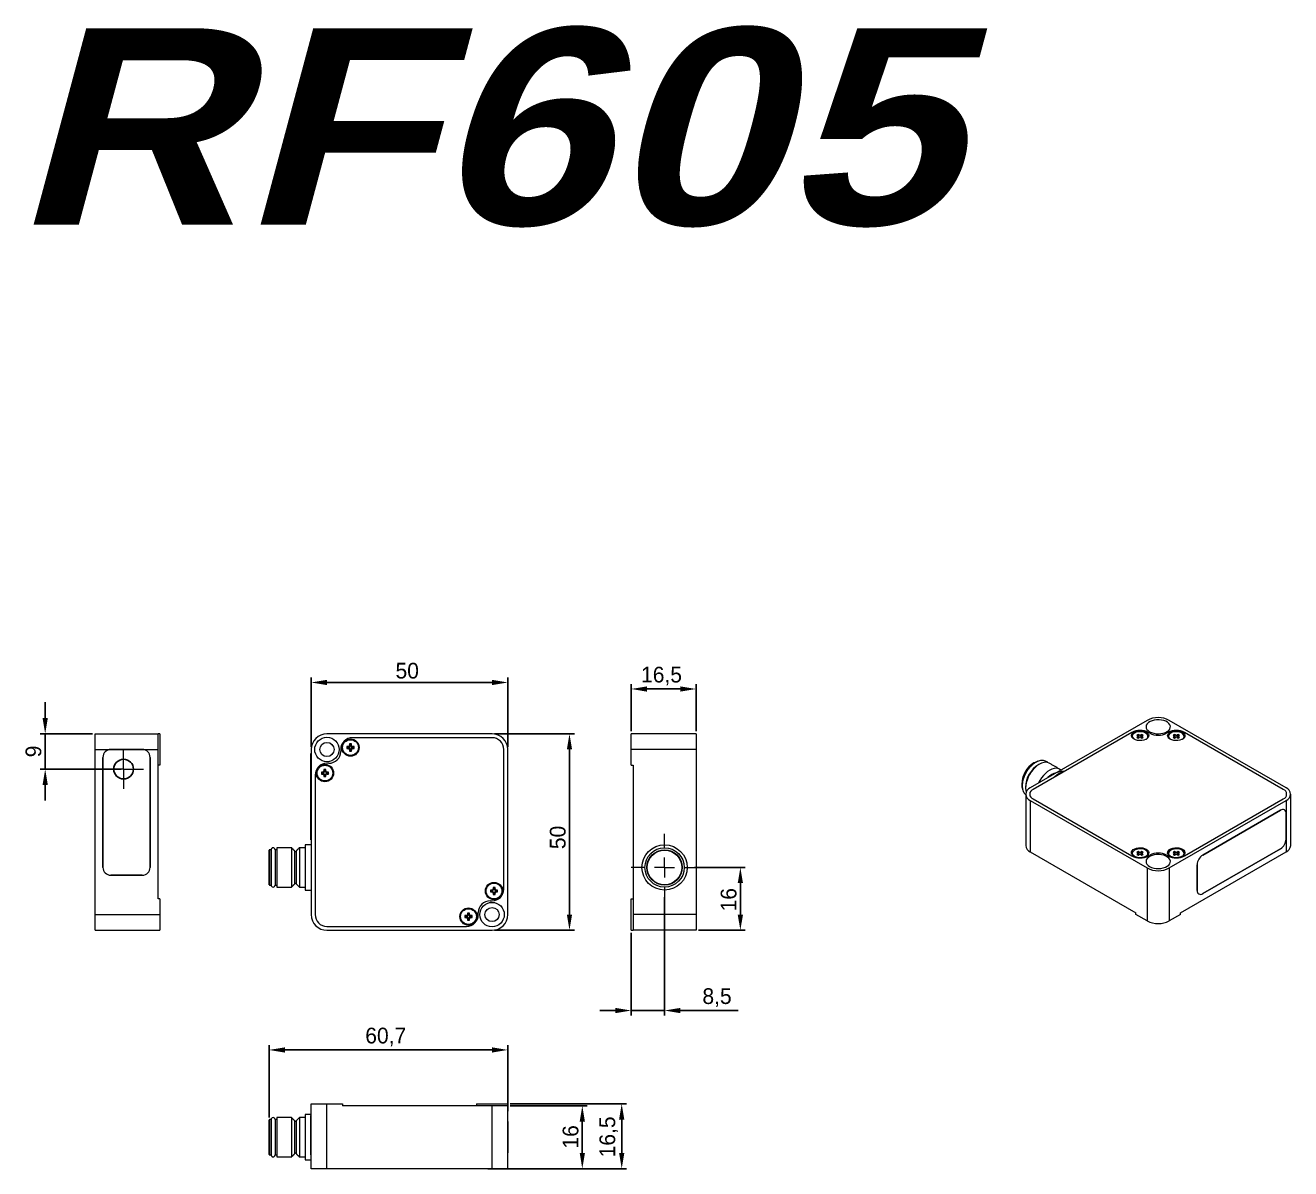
# Model space of a CAD drawing. Header units: millimetres. Extents: x 34 to 858, y 55 to 378.
# Drawn here: x 33.8 to 355.6, y 87.5 to 378.4 of the extents above; entities that cross this region are included whole.
import ezdxf

# ---------------------------------------------------------------- set-up
doc = ezdxf.new("R2010")
doc.units = ezdxf.units.MM
doc.header["$PDSIZE"] = -1
doc.linetypes.add('CENTER', pattern=[10.16, 6.35, -1.27, 1.27, -1.27])
doc.layers.add('FORMAT', color=7, linetype='Continuous')
doc.layers.add('размер', color=7, linetype='Continuous', lineweight=0)
doc.dimstyles.new('ISO-25', dxfattribs={"dimtxt": 4, "dimasz": 4, "dimexe": 1.25, "dimexo": 0.625, "dimgap": 1, "dimtad": 1, "dimdec": 1, "dimtxsty": 'Standard', "dimcen": 2.5, "dimclrd": 1, "dimclre": 1, "dimclrt": 1, "dimadec": 0, "dimazin": 0, "dimtfac": 1, "dimtdec": 1, "dimtmove": 0, "dimatfit": 3, "dimfxl": 1, "dimarcsym": 0})

# ---------------------------------------------------------------- blocks, each defined once
blk = doc.blocks.new('*D11')
at = {"color": 1, "lineweight": -2}
for p, q in [((106.48, 194.78), (106.48, 212.46)), ((156.48, 194.78), (156.48, 212.46)), ((110.48, 211.21), (152.48, 211.21))]:
    blk.add_line(p, q, dxfattribs=at)
at = {"color": 1}
for points in [[(110.48, 211.88), (110.48, 210.54), (106.48, 211.21)], [(152.48, 211.88), (152.48, 210.54), (156.48, 211.21)]]:
    blk.add_solid(points, dxfattribs=at)
at = {"layer": 'Defpoints', "color": 0}
for p in [(156.48, 211.21), (106.48, 194.16), (156.48, 194.16)]:
    blk.add_point(p, dxfattribs=at)
at = {"color": 1, "insert": (130.9, 216.21), "char_height": 4, "attachment_point": 2}
blk.add_mtext('50', dxfattribs=at)
blk = doc.blocks.new('*D12')
at = {"color": 1, "lineweight": -2}
for p, q in [((153.11, 198.16), (173.42, 198.16)), ((172.17, 194.16), (172.17, 152.16)), ((153.11, 148.16), (173.42, 148.16))]:
    blk.add_line(p, q, dxfattribs=at)
at = {"color": 1}
for points in [[(171.5, 194.16), (172.83, 194.16), (172.17, 198.16)], [(171.5, 152.16), (172.83, 152.16), (172.17, 148.16)]]:
    blk.add_solid(points, dxfattribs=at)
at = {"layer": 'Defpoints', "color": 0}
for p in [(152.48, 198.16), (152.48, 148.16), (172.17, 148.16)]:
    blk.add_point(p, dxfattribs=at)
at = {"color": 1, "insert": (167.17, 171.78), "char_height": 4, "attachment_point": 2, "rotation": 90}
blk.add_mtext('50', dxfattribs=at)
blk = doc.blocks.new('*D4')
at = {"color": 1, "lineweight": -2}
for p, q in [((157.11, 103.51), (176.68, 103.51)), ((175.43, 91.51), (175.43, 99.51)), ((153.11, 87.51), (176.68, 87.51))]:
    blk.add_line(p, q, dxfattribs=at)
at = {"color": 1}
for points in [[(174.77, 99.51), (176.1, 99.51), (175.43, 103.51)], [(174.77, 91.51), (176.1, 91.51), (175.43, 87.51)]]:
    blk.add_solid(points, dxfattribs=at)
at = {"layer": 'Defpoints', "color": 0}
for p in [(156.48, 103.51), (175.43, 103.51), (152.48, 87.51)]:
    blk.add_point(p, dxfattribs=at)
at = {"color": 1, "insert": (170.43, 95.6), "char_height": 4, "attachment_point": 2, "rotation": 90}
blk.add_mtext('16', dxfattribs=at)
blk = doc.blocks.new('*D5')
at = {"color": 1, "lineweight": -2}
for p, q in [((95.78, 100.53), (95.78, 118.97)), ((152.48, 117.72), (99.78, 117.72)), ((156.48, 102.13), (156.48, 118.97))]:
    blk.add_line(p, q, dxfattribs=at)
at = {"color": 1}
for points in [[(99.78, 118.38), (99.78, 117.05), (95.78, 117.72)], [(152.48, 118.38), (152.48, 117.05), (156.48, 117.72)]]:
    blk.add_solid(points, dxfattribs=at)
at = {"layer": 'Defpoints', "color": 0}
for p in [(95.78, 117.72), (95.78, 99.91), (156.48, 101.51)]:
    blk.add_point(p, dxfattribs=at)
at = {"color": 1, "insert": (125.44, 123.38), "char_height": 4, "attachment_point": 2}
blk.add_mtext('60,7', dxfattribs=at)
blk = doc.blocks.new('*D6')
at = {"color": 1, "lineweight": -2}
for p, q in [((157.11, 104.01), (186.7, 104.01)), ((185.45, 91.51), (185.45, 100.01)), ((151.41, 87.51), (186.7, 87.51))]:
    blk.add_line(p, q, dxfattribs=at)
at = {"color": 1}
for points in [[(184.79, 100.01), (186.12, 100.01), (185.45, 104.01)], [(184.79, 91.51), (186.12, 91.51), (185.45, 87.51)]]:
    blk.add_solid(points, dxfattribs=at)
at = {"layer": 'Defpoints', "color": 0}
for p in [(156.48, 104.01), (185.45, 104.01), (150.78, 87.51)]:
    blk.add_point(p, dxfattribs=at)
at = {"color": 1, "insert": (179.79, 95.6), "char_height": 4, "attachment_point": 2, "rotation": 90}
blk.add_mtext('16,5', dxfattribs=at)
blk = doc.blocks.new('*D7')
at = {"color": 1, "lineweight": -2}
for p, q in [((203.93, 164.16), (216.88, 164.16)), ((215.63, 152.16), (215.63, 160.16)), ((204.99, 148.16), (216.88, 148.16))]:
    blk.add_line(p, q, dxfattribs=at)
at = {"color": 1}
for points in [[(214.96, 160.16), (216.3, 160.16), (215.63, 164.16)], [(214.96, 152.16), (216.3, 152.16), (215.63, 148.16)]]:
    blk.add_solid(points, dxfattribs=at)
at = {"layer": 'Defpoints', "color": 0}
for p in [(203.3, 164.16), (215.63, 164.16), (204.36, 148.16)]:
    blk.add_point(p, dxfattribs=at)
at = {"color": 1, "insert": (210.63, 155.94), "char_height": 4, "attachment_point": 2, "rotation": 90}
blk.add_mtext('16', dxfattribs=at)
blk = doc.blocks.new('*D8')
at = {"color": 1, "lineweight": -2}
for p, q in [((196.36, 156.59), (196.36, 126.5)), ((187.86, 147.53), (187.86, 126.5)), ((183.86, 127.75), (179.86, 127.75)), ((187.86, 127.75), (196.36, 127.75)), ((200.36, 127.75), (215.03, 127.75))]:
    blk.add_line(p, q, dxfattribs=at)
at = {"color": 1}
for points in [[(183.86, 128.41), (183.86, 127.08), (187.86, 127.75)], [(200.36, 128.41), (200.36, 127.08), (196.36, 127.75)]]:
    blk.add_solid(points, dxfattribs=at)
at = {"layer": 'Defpoints', "color": 0}
for p in [(196.36, 157.22), (187.86, 148.16), (187.86, 127.75)]:
    blk.add_point(p, dxfattribs=at)
at = {"color": 1, "insert": (209.7, 133.41), "char_height": 4, "attachment_point": 2}
blk.add_mtext('8,5', dxfattribs=at)
blk = doc.blocks.new('*D9')
at = {"color": 1, "lineweight": -2}
for p, q in [((187.86, 198.78), (187.86, 210.8)), ((191.86, 209.55), (200.36, 209.55)), ((204.36, 198.78), (204.36, 210.8))]:
    blk.add_line(p, q, dxfattribs=at)
at = {"color": 1}
for points in [[(191.86, 210.21), (191.86, 208.88), (187.86, 209.55)], [(200.36, 210.21), (200.36, 208.88), (204.36, 209.55)]]:
    blk.add_solid(points, dxfattribs=at)
at = {"layer": 'Defpoints', "color": 0}
for p in [(204.36, 209.55), (187.86, 198.16), (204.36, 198.16)]:
    blk.add_point(p, dxfattribs=at)
at = {"color": 1, "insert": (195.58, 215.21), "char_height": 4, "attachment_point": 2}
blk.add_mtext('16,5', dxfattribs=at)
blk = doc.blocks.new('SW_CENTERMARKSYMBOL_0')
at = {"layer": 'размер', "color": 4, "linetype": 'CENTER'}
for p, q in [((0, 5.08), (0, 8.54)), ((-5.08, 0), (-8.54, 0)), ((0, 0), (-2.54, 0)), ((0, 0), (0, 2.54)), ((0, 0), (0, -2.54)), ((0, 0), (2.54, 0)), ((5.08, 0), (8.54, 0)), ((0, -5.08), (0, -8.54))]:
    blk.add_line(p, q, dxfattribs=at)
blk = doc.blocks.new('*D10')
at = {"color": 1, "lineweight": -2}
for p, q in [((38.83, 202.16), (38.83, 206.16)), ((50.9, 198.16), (37.58, 198.16)), ((38.83, 189.16), (38.83, 198.16)), ((58.15, 189.16), (37.58, 189.16)), ((38.83, 185.16), (38.83, 181.16))]:
    blk.add_line(p, q, dxfattribs=at)
at = {"color": 1}
for points in [[(38.16, 202.16), (39.5, 202.16), (38.83, 198.16)], [(38.16, 185.16), (39.5, 185.16), (38.83, 189.16)]]:
    blk.add_solid(points, dxfattribs=at)
at = {"layer": 'Defpoints', "color": 0}
for p in [(38.83, 198.16), (51.52, 198.16), (58.77, 189.16)]:
    blk.add_point(p, dxfattribs=at)
at = {"color": 1, "insert": (33.83, 193.66), "char_height": 4, "attachment_point": 2, "rotation": 90}
blk.add_mtext('9', dxfattribs=at)
blk = doc.blocks.new('SW_CENTERMARKSYMBOL_1')
at = {"layer": 'размер', "color": 4, "linetype": 'CENTER'}
for p, q in [((0, 2.54), (0, 5.04)), ((-2.54, 0), (-5.04, 0)), ((0, 0), (-2.54, 0)), ((0, 0), (0, 2.54)), ((0, 0), (0, -2.54)), ((0, 0), (2.54, 0)), ((2.54, 0), (5.04, 0)), ((0, -2.54), (0, -5.04))]:
    blk.add_line(p, q, dxfattribs=at)

msp = doc.modelspace()

# ---------------------------------------------------------------- linework, layer by layer
at = {"color": 7, "linetype": 'Continuous', "lineweight": 15}
for p, q in [((319.069, 201.572), (289.37, 184.427)), ((354.424, 184.427), (324.726, 201.572)), ((51.522, 194.157), (51.522, 198.157)), ((51.522, 198.157), (67.522, 198.157)), ((67.522, 194.157), (67.522, 198.157)), ((68.022, 198.157), (67.522, 198.157)), ((68.022, 198.157), (68.022, 190.157)), ((152.481, 198.157), (110.481, 198.157)), ((152.481, 197.157), (116.981, 197.157)), ((152.481, 197.157), (116.981, 197.157)), ((204.363, 198.157), (187.863, 198.157)), ((187.863, 194.157), (187.863, 198.157)), ((204.363, 198.157), (204.363, 194.157)), ((315.18, 198.51), (290.078, 184.019)), ((315.18, 198.51), (290.078, 184.019)), ((316.842, 198), (316.488, 197.796)), ((316.488, 197.796), (316.735, 197.653)), ((316.735, 197.408), (316.488, 197.265)), ((316.488, 197.265), (316.842, 197.061)), ((316.788, 197.092), (316.735, 197.408)), ((317.089, 197.857), (316.842, 198)), ((316.842, 197.474), (316.842, 198)), ((316.842, 197.061), (317.089, 197.204)), ((316.969, 197.134), (317.089, 197.857)), ((317.761, 198), (317.513, 197.857)), ((317.634, 197.134), (317.513, 197.857)), ((317.513, 197.204), (317.761, 197.061)), ((318.114, 197.796), (317.761, 198)), ((317.761, 197.474), (317.761, 198)), ((317.761, 197.061), (318.114, 197.265)), ((317.814, 197.092), (317.867, 197.408)), ((317.867, 197.653), (318.114, 197.796)), ((318.114, 197.265), (317.867, 197.408)), ((319.776, 198.306), (319.422, 198.51)), ((319.776, 198.306), (319.422, 198.51)), ((324.372, 198.51), (324.019, 198.306)), ((324.372, 198.51), (324.019, 198.306)), ((326.034, 198), (325.68, 197.796)), ((325.68, 197.796), (325.928, 197.653)), ((325.928, 197.408), (325.68, 197.265)), ((325.68, 197.265), (326.034, 197.061)), ((325.98, 197.092), (325.928, 197.408)), ((326.281, 197.857), (326.034, 198)), ((326.034, 197.474), (326.034, 198)), ((326.034, 197.061), (326.281, 197.204)), ((326.161, 197.134), (326.281, 197.857)), ((326.953, 198), (326.706, 197.857)), ((326.826, 197.134), (326.706, 197.857)), ((326.706, 197.204), (326.953, 197.061)), ((327.307, 197.796), (326.953, 198)), ((326.953, 197.474), (326.953, 198)), ((326.953, 197.061), (327.307, 197.265)), ((327.007, 197.092), (327.059, 197.408)), ((327.059, 197.653), (327.307, 197.796)), ((327.307, 197.265), (327.059, 197.408)), ((353.717, 184.019), (328.615, 198.51)), ((353.717, 184.019), (328.615, 198.51)), ((51.522, 152.157), (51.522, 194.157)), ((51.522, 194.157), (55.522, 194.157)), ((55.522, 194.157), (63.522, 194.157)), ((63.522, 194.157), (55.522, 194.157)), ((63.522, 194.157), (67.522, 194.157)), ((67.522, 156.157), (67.522, 194.157)), ((106.401, 193.157), (106.481, 193.157)), ((106.401, 192.157), (106.401, 193.157)), ((106.481, 194.157), (106.481, 152.157)), ((113.981, 194.157), (113.981, 193.657)), ((113.981, 194.157), (113.981, 193.657)), ((115.931, 194.907), (115.581, 194.907)), ((115.581, 194.907), (115.581, 194.407)), ((115.772, 194.716), (115.581, 194.907)), ((115.772, 194.598), (115.581, 194.407)), ((115.581, 194.407), (115.931, 194.407)), ((115.772, 194.716), (115.772, 194.598)), ((115.931, 194.716), (115.772, 194.716)), ((115.772, 194.598), (115.931, 194.598)), ((115.931, 194.716), (115.931, 194.907)), ((115.931, 194.598), (115.931, 194.407)), ((116.422, 195.366), (116.231, 195.557)), ((116.731, 195.557), (116.231, 195.557)), ((116.231, 195.557), (116.231, 195.207)), ((116.422, 195.207), (116.231, 195.207)), ((116.422, 194.107), (116.231, 194.107)), ((116.231, 194.107), (116.231, 193.757)), ((116.422, 193.948), (116.231, 193.757)), ((116.231, 193.757), (116.731, 193.757)), ((116.54, 195.366), (116.422, 195.366)), ((116.422, 195.366), (116.422, 195.207)), ((116.422, 194.107), (116.422, 193.948)), ((116.422, 193.948), (116.54, 193.948)), ((116.54, 195.366), (116.731, 195.557)), ((116.54, 195.207), (116.54, 195.366)), ((116.54, 195.207), (116.731, 195.207)), ((116.54, 193.948), (116.54, 194.107)), ((116.54, 194.107), (116.731, 194.107)), ((116.54, 193.948), (116.731, 193.757)), ((116.731, 195.207), (116.731, 195.557)), ((116.731, 193.757), (116.731, 194.107)), ((117.031, 194.716), (117.031, 194.907)), ((117.381, 194.907), (117.031, 194.907)), ((117.19, 194.716), (117.031, 194.716)), ((117.031, 194.598), (117.031, 194.407)), ((117.031, 194.598), (117.19, 194.598)), ((117.031, 194.407), (117.381, 194.407)), ((117.19, 194.716), (117.381, 194.907)), ((117.19, 194.598), (117.19, 194.716)), ((117.19, 194.598), (117.381, 194.407)), ((117.381, 194.407), (117.381, 194.907)), ((155.481, 158.657), (155.481, 194.157)), ((155.481, 158.657), (155.481, 194.157)), ((156.481, 152.157), (156.481, 194.157)), ((204.363, 194.157), (187.863, 194.157)), ((187.863, 190.157), (187.863, 194.157)), ((204.363, 194.157), (204.363, 152.157)), ((53.522, 164.157), (53.522, 192.157)), ((53.522, 192.157), (53.522, 164.157)), ((65.522, 192.157), (65.522, 164.157)), ((65.522, 164.157), (65.522, 192.157)), ((68.022, 190.157), (67.522, 190.157)), ((106.481, 192.157), (106.401, 192.157)), ((106.401, 172.157), (106.401, 192.157)), ((110.981, 190.657), (110.481, 190.657)), ((110.981, 190.657), (110.481, 190.657)), ((187.863, 190.157), (188.363, 190.157)), ((188.363, 190.157), (188.363, 152.157)), ((107.481, 187.657), (107.481, 152.157)), ((107.481, 187.657), (107.481, 152.157)), ((109.431, 188.407), (109.081, 188.407)), ((109.081, 188.407), (109.081, 187.907)), ((109.272, 188.216), (109.081, 188.407)), ((109.272, 188.098), (109.081, 187.907)), ((109.081, 187.907), (109.431, 187.907)), ((109.272, 188.216), (109.272, 188.098)), ((109.431, 188.216), (109.272, 188.216)), ((109.272, 188.098), (109.431, 188.098)), ((109.431, 188.216), (109.431, 188.407)), ((109.431, 188.098), (109.431, 187.907)), ((110.231, 189.057), (109.731, 189.057)), ((109.731, 189.057), (109.731, 188.707)), ((109.922, 188.866), (109.731, 189.057)), ((109.922, 188.707), (109.731, 188.707)), ((109.731, 187.607), (109.731, 187.257)), ((109.922, 187.607), (109.731, 187.607)), ((109.922, 187.448), (109.731, 187.257)), ((109.731, 187.257), (110.231, 187.257)), ((110.04, 188.866), (109.922, 188.866)), ((109.922, 188.866), (109.922, 188.707)), ((109.922, 187.607), (109.922, 187.448)), ((109.922, 187.448), (110.04, 187.448)), ((110.04, 188.866), (110.231, 189.057)), ((110.04, 188.707), (110.04, 188.866)), ((110.04, 188.707), (110.231, 188.707)), ((110.04, 187.448), (110.04, 187.607)), ((110.04, 187.607), (110.231, 187.607)), ((110.04, 187.448), (110.231, 187.257)), ((110.231, 188.707), (110.231, 189.057)), ((110.231, 187.257), (110.231, 187.607)), ((110.881, 188.407), (110.531, 188.407)), ((110.531, 188.216), (110.531, 188.407)), ((110.69, 188.216), (110.531, 188.216)), ((110.531, 188.098), (110.531, 187.907)), ((110.531, 188.098), (110.69, 188.098)), ((110.531, 187.907), (110.881, 187.907)), ((110.69, 188.216), (110.881, 188.407)), ((110.69, 188.098), (110.69, 188.216)), ((110.69, 188.098), (110.881, 187.907)), ((110.881, 187.907), (110.881, 188.407)), ((289.37, 181.161), (319.069, 164.017)), ((289.37, 181.161), (289.37, 168.097)), ((290.078, 181.57), (315.18, 167.078)), ((290.078, 181.57), (315.18, 167.078)), ((324.726, 164.017), (354.424, 181.161)), ((328.615, 167.078), (353.717, 181.57)), ((328.615, 167.078), (353.717, 181.57)), ((354.424, 181.161), (354.424, 177.895)), ((333.211, 167.282), (353.01, 178.712)), ((353.01, 178.712), (333.211, 167.282)), ((354.424, 177.895), (354.424, 171.363)), ((354.424, 171.363), (354.424, 177.895)), ((106.401, 172.157), (106.481, 172.157)), ((106.401, 171.157), (106.401, 172.157)), ((106.481, 171.157), (106.401, 171.157)), ((354.424, 171.363), (354.424, 168.097)), ((95.781, 159.757), (95.781, 168.557)), ((95.881, 168.657), (95.881, 159.657)), ((96.281, 168.657), (96.281, 159.657)), ((97.281, 168.657), (97.281, 159.657)), ((97.781, 169.157), (97.781, 159.157)), ((101.481, 169.157), (101.481, 159.157)), ((102.34, 160.015), (102.34, 168.298)), ((102.623, 168.298), (102.623, 160.015)), ((103.481, 169.157), (103.481, 159.157)), ((104.981, 169.907), (104.981, 158.407)), ((289.37, 168.097), (316.241, 152.585)), ((316.842, 168.201), (316.488, 167.997)), ((316.488, 167.997), (316.735, 167.854)), ((316.735, 167.609), (316.488, 167.466)), ((316.488, 167.466), (316.842, 167.262)), ((316.788, 167.293), (316.735, 167.609)), ((317.089, 168.058), (316.842, 168.201)), ((316.842, 167.675), (316.842, 168.201)), ((316.842, 167.262), (317.089, 167.405)), ((316.969, 167.336), (317.089, 168.058)), ((317.761, 168.201), (317.513, 168.058)), ((317.634, 167.336), (317.513, 168.058)), ((317.513, 167.405), (317.761, 167.262)), ((318.114, 167.997), (317.761, 168.201)), ((317.761, 167.675), (317.761, 168.201)), ((317.761, 167.262), (318.114, 167.466)), ((317.814, 167.293), (317.867, 167.609)), ((317.867, 167.854), (318.114, 167.997)), ((318.114, 167.466), (317.867, 167.609)), ((326.034, 168.201), (325.68, 167.997)), ((325.68, 167.997), (325.928, 167.854)), ((325.928, 167.609), (325.68, 167.466)), ((325.68, 167.466), (326.034, 167.262)), ((325.98, 167.293), (325.928, 167.609)), ((326.281, 168.058), (326.034, 168.201)), ((326.034, 167.675), (326.034, 168.201)), ((326.034, 167.262), (326.281, 167.405)), ((326.161, 167.336), (326.281, 168.058)), ((326.953, 168.201), (326.706, 168.058)), ((326.826, 167.336), (326.706, 168.058)), ((326.706, 167.405), (326.953, 167.262)), ((327.307, 167.997), (326.953, 168.201)), ((326.953, 167.675), (326.953, 168.201)), ((326.953, 167.262), (327.307, 167.466)), ((327.007, 167.293), (327.059, 167.609)), ((327.059, 167.854), (327.307, 167.997)), ((327.307, 167.466), (327.059, 167.609)), ((327.554, 152.585), (354.424, 168.097)), ((353.01, 168.913), (333.211, 157.484)), ((333.211, 157.484), (353.01, 168.913)), ((319.422, 167.078), (319.776, 167.282)), ((319.422, 167.078), (319.776, 167.282)), ((324.019, 167.282), (324.372, 167.078)), ((324.019, 167.282), (324.372, 167.078)), ((331.797, 158.3), (331.797, 164.833)), ((331.797, 164.833), (331.797, 158.3)), ((63.522, 162.157), (55.522, 162.157)), ((55.522, 162.157), (63.522, 162.157)), ((319.069, 164.017), (319.069, 150.544)), ((324.726, 164.017), (324.726, 150.544)), ((152.431, 158.407), (152.081, 158.407)), ((152.081, 158.407), (152.081, 157.907)), ((152.272, 158.216), (152.081, 158.407)), ((152.272, 158.098), (152.081, 157.907)), ((152.081, 157.907), (152.431, 157.907)), ((152.431, 158.216), (152.272, 158.216)), ((152.272, 158.216), (152.272, 158.098)), ((152.272, 158.098), (152.431, 158.098)), ((152.431, 158.216), (152.431, 158.407)), ((152.431, 158.098), (152.431, 157.907)), ((153.231, 159.057), (152.731, 159.057)), ((152.731, 159.057), (152.731, 158.707)), ((152.922, 158.866), (152.731, 159.057)), ((152.922, 158.707), (152.731, 158.707)), ((153.04, 158.866), (152.922, 158.866)), ((152.922, 158.866), (152.922, 158.707)), ((153.04, 158.866), (153.231, 159.057)), ((153.04, 158.707), (153.04, 158.866)), ((153.04, 158.707), (153.231, 158.707)), ((153.231, 158.707), (153.231, 159.057)), ((153.531, 158.216), (153.531, 158.407)), ((153.881, 158.407), (153.531, 158.407)), ((153.69, 158.216), (153.531, 158.216)), ((153.531, 158.098), (153.531, 157.907)), ((153.531, 158.098), (153.69, 158.098)), ((153.531, 157.907), (153.881, 157.907)), ((153.69, 158.216), (153.881, 158.407)), ((153.69, 158.098), (153.69, 158.216)), ((153.69, 158.098), (153.881, 157.907)), ((153.881, 157.907), (153.881, 158.407)), ((68.022, 156.157), (67.522, 156.157)), ((68.022, 156.157), (68.022, 152.157)), ((151.981, 155.657), (152.481, 155.657)), ((151.981, 155.657), (152.481, 155.657)), ((152.922, 157.607), (152.731, 157.607)), ((152.731, 157.607), (152.731, 157.257)), ((152.922, 157.448), (152.731, 157.257)), ((152.731, 157.257), (153.231, 157.257)), ((152.922, 157.607), (152.922, 157.448)), ((152.922, 157.448), (153.04, 157.448)), ((153.04, 157.448), (153.04, 157.607)), ((153.04, 157.607), (153.231, 157.607)), ((153.04, 157.448), (153.231, 157.257)), ((153.231, 157.257), (153.231, 157.607)), ((187.863, 148.157), (187.863, 156.157)), ((187.863, 156.157), (188.363, 156.157)), ((51.522, 152.157), (68.022, 152.157)), ((51.522, 148.157), (51.522, 152.157)), ((68.022, 152.157), (68.022, 148.157)), ((145.931, 151.907), (145.581, 151.907)), ((145.581, 151.907), (145.581, 151.407)), ((145.772, 151.716), (145.581, 151.907)), ((145.772, 151.598), (145.581, 151.407)), ((145.581, 151.407), (145.931, 151.407)), ((145.772, 151.716), (145.772, 151.598)), ((145.931, 151.716), (145.772, 151.716)), ((145.772, 151.598), (145.931, 151.598)), ((145.931, 151.716), (145.931, 151.907)), ((145.931, 151.598), (145.931, 151.407)), ((146.422, 152.366), (146.231, 152.557)), ((146.731, 152.557), (146.231, 152.557)), ((146.231, 152.557), (146.231, 152.207)), ((146.422, 152.207), (146.231, 152.207)), ((146.54, 152.366), (146.422, 152.366)), ((146.422, 152.366), (146.422, 152.207)), ((146.54, 152.366), (146.731, 152.557)), ((146.54, 152.207), (146.54, 152.366)), ((146.54, 152.207), (146.731, 152.207)), ((146.731, 152.207), (146.731, 152.557)), ((147.381, 151.907), (147.031, 151.907)), ((147.031, 151.716), (147.031, 151.907)), ((147.19, 151.716), (147.031, 151.716)), ((147.031, 151.598), (147.031, 151.407)), ((147.031, 151.598), (147.19, 151.598)), ((147.031, 151.407), (147.381, 151.407)), ((147.19, 151.716), (147.381, 151.907)), ((147.19, 151.598), (147.19, 151.716)), ((147.19, 151.598), (147.381, 151.407)), ((147.381, 151.407), (147.381, 151.907)), ((148.981, 152.157), (148.981, 152.657)), ((148.981, 152.157), (148.981, 152.657)), ((204.363, 152.157), (188.363, 152.157)), ((188.363, 152.157), (188.363, 148.157)), ((204.363, 152.157), (204.363, 148.157)), ((316.241, 152.177), (316.241, 152.585)), ((319.069, 150.544), (316.241, 152.177)), ((327.554, 152.177), (324.726, 150.544)), ((327.554, 152.177), (327.554, 152.585)), ((51.522, 148.157), (68.022, 148.157)), ((110.481, 149.157), (145.981, 149.157)), ((110.481, 149.157), (145.981, 149.157)), ((110.481, 148.157), (152.481, 148.157)), ((146.231, 151.107), (146.231, 150.757)), ((146.422, 151.107), (146.231, 151.107)), ((146.422, 150.948), (146.231, 150.757)), ((146.231, 150.757), (146.731, 150.757)), ((146.422, 151.107), (146.422, 150.948)), ((146.422, 150.948), (146.54, 150.948)), ((146.54, 151.107), (146.731, 151.107)), ((146.54, 150.948), (146.54, 151.107)), ((146.54, 150.948), (146.731, 150.757)), ((146.731, 150.757), (146.731, 151.107)), ((187.863, 148.157), (188.363, 148.157)), ((204.363, 148.157), (188.363, 148.157)), ((106.481, 87.506), (106.481, 104.006)), ((106.481, 104.006), (110.481, 104.006)), ((110.481, 87.506), (110.481, 104.006)), ((110.481, 104.006), (114.481, 104.006)), ((114.481, 104.006), (114.481, 103.506)), ((152.481, 103.506), (114.481, 103.506)), ((148.481, 104.006), (148.481, 103.506)), ((148.481, 104.006), (156.481, 104.006)), ((152.481, 87.506), (152.481, 103.506)), ((156.481, 103.506), (152.481, 103.506)), ((156.481, 104.006), (156.481, 103.506)), ((156.481, 99.506), (156.481, 103.506)), ((95.781, 91.106), (95.781, 99.906)), ((95.881, 100.006), (95.881, 91.006)), ((96.281, 100.006), (96.281, 95.506)), ((97.281, 100.006), (97.281, 95.506)), ((97.781, 100.506), (97.781, 95.506)), ((101.481, 100.506), (101.481, 95.506)), ((103.481, 100.506), (103.481, 95.506)), ((104.981, 101.256), (104.981, 95.506)), ((106.401, 101.006), (106.481, 101.006)), ((106.401, 100.006), (106.401, 101.006)), ((106.481, 100.006), (106.401, 100.006)), ((106.401, 92.006), (106.401, 100.006)), ((102.34, 91.364), (102.34, 99.647)), ((102.623, 99.647), (102.623, 95.506)), ((156.481, 91.506), (156.481, 99.506)), ((156.481, 99.506), (156.481, 91.506)), ((96.281, 95.506), (96.281, 91.006)), ((97.281, 95.506), (97.281, 91.006)), ((97.781, 95.506), (97.781, 90.506)), ((101.481, 95.506), (101.481, 90.506)), ((102.623, 95.506), (102.623, 91.364)), ((103.481, 95.506), (103.481, 90.506)), ((104.981, 95.506), (104.981, 89.756)), ((106.401, 92.006), (106.481, 92.006)), ((106.401, 91.006), (106.401, 92.006)), ((106.481, 91.006), (106.401, 91.006)), ((156.481, 87.506), (156.481, 91.506)), ((110.481, 87.506), (106.481, 87.506)), ((152.481, 87.506), (110.481, 87.506)), ((156.481, 87.506), (152.481, 87.506))]:
    msp.add_line(p, q, dxfattribs=at)
at = {"color": 7, "linetype": 'Continuous', "lineweight": 15, "flags": 128}
for points in [[(319.705, 198.673), (320.191, 198.445), (320.747, 198.277), (321.35, 198.177), (321.976, 198.15), (322.598, 198.196), (323.192, 198.313), (323.732, 198.496), (324.198, 198.739), (324.569, 199.031), (324.831, 199.36), (324.973, 199.713), (324.988, 200.075), (324.878, 200.431), (324.645, 200.767), (324.3, 201.07), (323.856, 201.326), (323.333, 201.525), (322.75, 201.659), (322.133, 201.723), (321.506, 201.714), (320.895, 201.632), (320.325, 201.481), (319.819, 201.267), (319.399, 200.998), (319.08, 200.686), (318.878, 200.343), (318.798, 199.984), (318.846, 199.623), (319.019, 199.275), (319.309, 198.954), (319.705, 198.673)], [(315.746, 196.796), (315.418, 197.037), (315.201, 197.316), (315.105, 197.617), (315.137, 197.923), (315.295, 198.215), (315.569, 198.477), (315.944, 198.693), (316.398, 198.852), (316.905, 198.943), (317.434, 198.961), (317.956, 198.906), (318.439, 198.781), (318.857, 198.592), (319.184, 198.351), (319.402, 198.072), (319.497, 197.77), (319.465, 197.465), (319.307, 197.172), (319.033, 196.91), (318.658, 196.694), (318.204, 196.536), (317.698, 196.444), (317.168, 196.426), (316.647, 196.481), (316.163, 196.607), (315.746, 196.796)], [(315.887, 198.347), (315.58, 198.118), (315.381, 197.853), (315.302, 197.567), (315.349, 197.279), (315.519, 197.006), (315.801, 196.767), (315.819, 196.755)], [(318.783, 196.755), (318.881, 196.823), (319.137, 197.072), (319.277, 197.35), (319.292, 197.639), (319.183, 197.921), (318.955, 198.179), (318.624, 198.396), (318.209, 198.559), (317.737, 198.657), (317.238, 198.684), (316.743, 198.639), (316.283, 198.524), (315.887, 198.347)], [(324.938, 196.796), (324.611, 197.037), (324.393, 197.316), (324.298, 197.617), (324.33, 197.923), (324.487, 198.215), (324.762, 198.477), (325.137, 198.693), (325.591, 198.852), (326.097, 198.943), (326.626, 198.961), (327.148, 198.906), (327.632, 198.781), (328.049, 198.592), (328.376, 198.351), (328.594, 198.072), (328.69, 197.77), (328.658, 197.465), (328.5, 197.172), (328.225, 196.91), (327.85, 196.694), (327.396, 196.536), (326.89, 196.444), (326.361, 196.426), (325.839, 196.481), (325.355, 196.607), (324.938, 196.796)], [(325.079, 198.347), (324.772, 198.118), (324.573, 197.853), (324.495, 197.567), (324.542, 197.279), (324.712, 197.006), (324.993, 196.767), (325.012, 196.755)], [(327.975, 196.755), (328.074, 196.823), (328.329, 197.072), (328.469, 197.35), (328.485, 197.639), (328.375, 197.921), (328.148, 198.179), (327.816, 198.396), (327.402, 198.559), (326.93, 198.657), (326.431, 198.684), (325.936, 198.639), (325.475, 198.524), (325.079, 198.347)], [(294.204, 190.675), (293.782, 190.847), (293.309, 190.909), (292.796, 190.858), (292.257, 190.696), (291.704, 190.427), (291.151, 190.058), (290.611, 189.597), (290.099, 189.056), (289.626, 188.448), (289.204, 187.788), (288.844, 187.093), (288.554, 186.38), (288.341, 185.665), (288.212, 184.967), (288.168, 184.304), (288.212, 183.69), (288.294, 183.296)], [(297.148, 188.917), (296.82, 189.164), (296.398, 189.337), (295.925, 189.399), (295.413, 189.348), (294.873, 189.186), (294.32, 188.917), (293.767, 188.547), (293.228, 188.086), (292.715, 187.545), (292.242, 186.938), (291.82, 186.278), (291.492, 185.652)], [(315.746, 166.997), (315.418, 167.238), (315.201, 167.517), (315.105, 167.818), (315.137, 168.124), (315.295, 168.416), (315.569, 168.678), (315.944, 168.895), (316.398, 169.053), (316.905, 169.144), (317.434, 169.163), (317.956, 169.107), (318.439, 168.982), (318.857, 168.793), (319.184, 168.552), (319.402, 168.273), (319.497, 167.971), (319.465, 167.666), (319.307, 167.374), (319.033, 167.112), (318.658, 166.895), (318.204, 166.737), (317.698, 166.646), (317.168, 166.627), (316.647, 166.682), (316.163, 166.808), (315.746, 166.997)], [(315.887, 168.548), (315.58, 168.319), (315.381, 168.054), (315.302, 167.768), (315.349, 167.48), (315.519, 167.207), (315.801, 166.968), (315.819, 166.956)], [(318.783, 166.956), (318.881, 167.024), (319.137, 167.273), (319.277, 167.551), (319.292, 167.84), (319.183, 168.123), (318.955, 168.38), (318.624, 168.598), (318.209, 168.76), (317.737, 168.858), (317.238, 168.885), (316.743, 168.84), (316.283, 168.725), (315.887, 168.548)], [(319.705, 164.384), (320.191, 164.155), (320.747, 163.988), (321.35, 163.888), (321.976, 163.861), (322.598, 163.906), (323.192, 164.024), (323.732, 164.207), (324.198, 164.45), (324.569, 164.742), (324.831, 165.071), (324.973, 165.424), (324.988, 165.786), (324.878, 166.142), (324.645, 166.478), (324.3, 166.781), (323.856, 167.037), (323.333, 167.236), (322.75, 167.37), (322.133, 167.434), (321.506, 167.425), (320.895, 167.343), (320.325, 167.192), (319.819, 166.978), (319.399, 166.709), (319.08, 166.397), (318.878, 166.054), (318.798, 165.695), (318.846, 165.334), (319.019, 164.986), (319.309, 164.665), (319.705, 164.384)], [(324.938, 166.997), (324.611, 167.238), (324.393, 167.517), (324.298, 167.818), (324.33, 168.124), (324.487, 168.416), (324.762, 168.678), (325.137, 168.895), (325.591, 169.053), (326.097, 169.144), (326.626, 169.163), (327.148, 169.107), (327.632, 168.982), (328.049, 168.793), (328.376, 168.552), (328.594, 168.273), (328.69, 167.971), (328.658, 167.666), (328.5, 167.374), (328.225, 167.112), (327.85, 166.895), (327.396, 166.737), (326.89, 166.646), (326.361, 166.627), (325.839, 166.682), (325.355, 166.808), (324.938, 166.997)], [(325.079, 168.548), (324.772, 168.319), (324.573, 168.054), (324.495, 167.768), (324.542, 167.48), (324.712, 167.207), (324.993, 166.968), (325.012, 166.956)], [(327.975, 166.956), (328.074, 167.024), (328.329, 167.273), (328.469, 167.551), (328.485, 167.84), (328.375, 168.123), (328.148, 168.38), (327.816, 168.598), (327.402, 168.76), (326.93, 168.858), (326.431, 168.885), (325.936, 168.84), (325.475, 168.725), (325.079, 168.548)]]:
    msp.add_lwpolyline(points, dxfattribs=at)
at = {"color": 7, "linetype": 'Continuous', "lineweight": 15}
for centre, radius in [((110.481, 194.157), 3.1), ((116.481, 194.657), 2.2), ((116.481, 194.657), 2), ((110.481, 194.157), 1.8), ((109.981, 188.157), 2.2), ((109.981, 188.157), 2), ((196.363, 164.157), 5.75), ((196.363, 164.157), 5), ((196.363, 164.157), 4.5), ((196.363, 164.157), 4.4), ((152.981, 158.157), 2.2), ((152.981, 158.157), 2), ((152.481, 152.157), 3.1), ((146.481, 151.657), 2.2), ((146.481, 151.657), 2), ((152.481, 152.157), 1.8)]:
    msp.add_circle(centre, radius, dxfattribs=at)
for centre, radius, start, end in [((321.897, 196.143), 6.121, 62.48051, 117.51949), ((110.481, 194.157), 4, 90, 180), ((116.981, 194.157), 3, 90, 180), ((116.981, 194.157), 3, 90, 180), ((152.481, 194.157), 4, 0, 90), ((152.481, 194.157), 3, 0, 90), ((152.481, 194.157), 3, 0, 90), ((317.301, 194.416), 4.611, 62.6097, 117.39028), ((317.301, 194.416), 4.611, 62.6097, 117.39028), ((316.689, 197.53), 0.131, 290.78351, 69.21679), ((317.301, 198.266), 0.461, 242.60948, 297.39032), ((317.301, 196.794), 0.461, 62.61002, 117.39028), ((317.913, 197.53), 0.131, 110.78341, 249.21597), ((321.897, 202.4), 4.611, 242.6097, 297.39028), ((321.897, 202.4), 4.611, 242.6097, 297.39028), ((326.494, 194.416), 4.611, 62.60967, 117.39035), ((326.494, 194.416), 4.611, 62.60967, 117.39035), ((325.881, 197.53), 0.131, 290.7827, 69.21668), ((326.494, 198.266), 0.461, 242.60956, 297.39085), ((326.494, 196.794), 0.461, 62.60959, 117.3902), ((327.106, 197.53), 0.131, 110.78324, 249.21676), ((55.522, 192.157), 2, 90, 180), ((55.522, 192.157), 2, 90, 180), ((63.522, 192.157), 2, 0, 90), ((63.522, 192.157), 2, 0, 90), ((110.981, 193.657), 3, 270, 0), ((110.981, 193.657), 3, 270, 0), ((115.931, 195.207), 0.3, 270, 0), ((115.931, 195.207), 0.491, 270, 0), ((115.931, 194.107), 0.491, 0, 90), ((115.931, 194.107), 0.3, 0, 90), ((117.031, 195.207), 0.491, 180, 270), ((117.031, 194.107), 0.491, 90, 180), ((117.031, 195.207), 0.3, 180, 270), ((117.031, 194.107), 0.3, 90, 180), ((110.481, 187.657), 3, 90, 180), ((110.481, 187.657), 3, 90, 180), ((293.555, 185.204), 6.377, 110.47121, 179.29125), ((293.855, 185.103), 6.682, 122.25276, 177.75262), ((294.906, 184.496), 6.733, 120.17359, 179.83179), ((109.431, 188.707), 0.3, 270, 0), ((109.431, 188.707), 0.491, 270, 0), ((109.431, 187.607), 0.491, 0, 90), ((109.431, 187.607), 0.3, 0, 90), ((110.531, 188.707), 0.491, 180, 270), ((110.531, 187.607), 0.491, 90, 180), ((110.531, 188.707), 0.3, 180, 270), ((110.531, 187.607), 0.3, 90, 180), ((296.746, 184.484), 3.839, 101.36345, 138.63117), ((299.372, 183.433), 5.332, 105.12974, 134.86488), ((297.336, 185.551), 3.011, 81.53915, 122.14707), ((290.233, 185.206), 3.055, 178.56064, 200.98229), ((290.007, 182.794), 1.753, 111.31249, 248.68751), ((290.542, 182.794), 1.31, 110.78352, 249.21654), ((290.542, 182.794), 1.31, 110.78352, 249.21654), ((353.252, 182.794), 1.31, 290.78342, 69.21655), ((353.252, 182.794), 1.31, 290.78342, 69.21655), ((353.787, 182.794), 1.753, 291.31253, 68.68745), ((353.562, 178.035), 0.873, 350.786, 129.20325), ((353.562, 178.035), 0.873, 350.786, 129.20325), ((351.354, 171.503), 3.074, 302.60549, 357.39451), ((351.354, 171.503), 3.074, 302.60549, 357.39451), ((96.781, 168.657), 0.5, 0, 180), ((102.481, 168.44), 0.2, 225, 315), ((290.198, 169.928), 2.009, 185.65345, 245.6667), ((316.689, 167.731), 0.131, 290.7827, 69.21669), ((317.301, 168.467), 0.461, 242.60958, 297.39042), ((317.301, 166.996), 0.461, 62.6098, 117.39041), ((317.913, 167.731), 0.131, 110.78372, 249.21628), ((321.897, 163.188), 4.611, 62.6097, 117.3903), ((321.897, 163.188), 4.611, 62.6097, 117.3903), ((325.881, 167.731), 0.131, 290.78324, 69.21676), ((326.494, 168.467), 0.461, 242.60969, 297.39041), ((326.494, 166.996), 0.461, 62.60959, 117.39031), ((327.106, 167.731), 0.131, 110.78348, 249.21652), ((353.645, 169.893), 1.958, 293.462, 355.21787), ((55.522, 164.157), 2, 180, 270), ((55.522, 164.157), 2, 180, 270), ((63.522, 164.157), 2, 270, 0), ((63.522, 164.157), 2, 270, 0), ((317.301, 171.173), 4.611, 242.60968, 297.39034), ((317.301, 171.173), 4.611, 242.60968, 297.39034), ((326.494, 171.173), 4.611, 242.60969, 297.39032), ((326.494, 171.173), 4.611, 242.60969, 297.39032), ((334.867, 164.693), 3.074, 122.60548, 177.39452), ((334.867, 164.693), 3.074, 122.60548, 177.39452), ((321.897, 169.446), 6.121, 242.48054, 297.51947), ((96.781, 159.657), 0.5, 180, 0), ((102.481, 159.874), 0.2, 45, 135), ((152.431, 158.707), 0.3, 270, 0), ((152.431, 158.707), 0.491, 270, 0), ((152.431, 157.607), 0.491, 0, 90), ((152.431, 157.607), 0.3, 0, 90), ((152.481, 158.657), 3, 270, 0), ((152.481, 158.657), 3, 270, 0), ((153.531, 158.707), 0.491, 180, 270), ((153.531, 157.607), 0.491, 90, 180), ((153.531, 158.707), 0.3, 180, 270), ((153.531, 157.607), 0.3, 90, 180), ((332.659, 158.161), 0.873, 170.78595, 309.2033), ((332.659, 158.161), 0.873, 170.78595, 309.2033), ((151.981, 152.657), 3, 90, 180), ((151.981, 152.657), 3, 90, 180), ((110.481, 152.157), 4, 180, 270), ((110.481, 152.157), 3, 180, 270), ((110.481, 152.157), 3, 180, 270), ((145.931, 152.207), 0.491, 270, 0), ((145.931, 152.207), 0.3, 270, 0), ((145.931, 151.107), 0.491, 0, 90), ((145.931, 151.107), 0.3, 0, 90), ((145.981, 152.157), 3, 270, 0), ((145.981, 152.157), 3, 270, 360), ((147.031, 152.207), 0.491, 180, 270), ((147.031, 151.107), 0.491, 90, 180), ((147.031, 152.207), 0.3, 180, 270), ((147.031, 151.107), 0.3, 90, 180), ((152.481, 152.157), 4, 270, 0), ((321.897, 155.973), 6.121, 242.48054, 297.51947), ((96.781, 100.006), 0.5, 0, 180), ((102.481, 99.789), 0.2, 225, 315), ((96.781, 91.006), 0.5, 180, 0), ((102.481, 91.223), 0.2, 45, 135)]:
    msp.add_arc(centre, radius, start, end, dxfattribs=at)
for points in [[(316.936, 197.116), (316.82, 197.556)], [(317.782, 197.556), (317.666, 197.116)], [(326.128, 197.116), (326.012, 197.556)], [(326.975, 197.556), (326.859, 197.116)], [(290.36, 190.794), (290.289, 190.753)], [(296.82, 189.164), (294.204, 190.675)], [(287.178, 185.365), (287.178, 185.283)], [(288.199, 182.794), (288.199, 169.73)], [(355.596, 169.73), (355.596, 182.794)], [(95.881, 168.657), (95.781, 168.557)], [(96.281, 168.657), (95.881, 168.657)], [(97.781, 168.657), (97.281, 168.657)], [(101.481, 169.157), (97.781, 169.157)], [(102.34, 168.298), (101.481, 169.157)], [(103.481, 169.157), (102.623, 168.298)], [(104.981, 169.157), (103.481, 169.157)], [(106.481, 169.907), (104.981, 169.907)], [(316.936, 167.317), (316.82, 167.758)], [(317.782, 167.758), (317.666, 167.317)], [(326.128, 167.317), (326.012, 167.758)], [(326.975, 167.758), (326.859, 167.317)], [(95.781, 159.757), (95.881, 159.657)], [(95.881, 159.657), (96.281, 159.657)], [(97.281, 159.657), (97.781, 159.657)], [(97.781, 159.157), (101.481, 159.157)], [(101.481, 159.157), (102.34, 160.015)], [(102.623, 160.015), (103.481, 159.157)], [(103.481, 159.157), (104.981, 159.157)], [(104.981, 158.407), (106.481, 158.407)], [(95.881, 100.006), (95.781, 99.906)], [(96.281, 100.006), (95.881, 100.006)], [(97.781, 100.006), (97.281, 100.006)], [(101.481, 100.506), (97.781, 100.506)], [(102.34, 99.647), (101.481, 100.506)], [(103.481, 100.506), (102.623, 99.647)], [(104.981, 100.506), (103.481, 100.506)], [(106.481, 101.256), (104.981, 101.256)], [(95.781, 91.106), (95.881, 91.006)], [(95.881, 91.006), (96.281, 91.006)], [(97.281, 91.006), (97.781, 91.006)], [(97.781, 90.506), (101.481, 90.506)], [(101.481, 90.506), (102.34, 91.364)], [(102.623, 91.364), (103.481, 90.506)], [(103.481, 90.506), (104.981, 90.506)], [(104.981, 89.756), (106.481, 89.756)]]:
    msp.add_open_spline(points, degree=1, dxfattribs=at)
msp.add_open_spline([(293.847, 190.818), (293.832, 190.834), (293.711, 190.97), (293.416, 191.141), (292.978, 191.313), (292.499, 191.376), (291.997, 191.342), (291.472, 191.209), (290.935, 190.979), (290.396, 190.654), (289.87, 190.242), (289.369, 189.755), (288.903, 189.204), (288.482, 188.601), (288.114, 187.959), (287.807, 187.292), (287.568, 186.613), (287.402, 185.935), (287.314, 185.272), (287.309, 184.636), (287.389, 184.042), (287.555, 183.501), (287.814, 183.042), (288.035, 182.753), (288.185, 182.65), (288.199, 182.64)], degree=3, knots=[0, 0, 0, 0, 0.0059859, 0.0508419, 0.0948597, 0.1388152, 0.1835548, 0.2295603, 0.2767112, 0.3245269, 0.3725319, 0.4204589, 0.4682686, 0.5159892, 0.563675, 0.6113889, 0.6591775, 0.7071102, 0.7552525, 0.8036464, 0.8522607, 0.9007818, 0.9486136, 0.9950999, 1, 1, 1, 1], dxfattribs=at)
at = {"layer": 'FORMAT'}
msp.add_circle((58.772, 189.157), 2.5, dxfattribs=at)

# ---------------------------------------------------------------- block references
for name, p in [('SW_CENTERMARKSYMBOL_1', (58.772, 189.157)), ('SW_CENTERMARKSYMBOL_0', (196.363, 164.157))]:
    msp.add_blockref(name, p, dxfattribs=at)

# ---------------------------------------------------------------- texts
at = {"insert": (30.518, 377.658), "char_height": 50, "width": 274.82484, "attachment_point": 1}
msp.add_mtext('{\\fArial Black|b1|i1|c0|p34;RF605}', dxfattribs=at)

# ---------------------------------------------------------------- dimensions: what is measured, and where the dimension line sits
for base, p1, p2, picture, middle in [((156.481, 211.209), (106.481, 194.157), (156.481, 194.157), '*D11', (130.899, 211.209)), ((204.363, 209.548), (187.863, 198.157), (204.363, 198.157), '*D9', (195.578, 209.548)), ((187.863, 127.746), (196.363, 157.217), (187.863, 148.157), '*D8', (209.696, 127.746)), ((95.781, 117.718), (156.481, 101.506), (95.781, 99.906), '*D5', (125.445, 117.718))]:
    dim = msp.add_linear_dim(base=base, p1=p1, p2=p2, dimstyle='ISO-25')
    dim.commit()
    dim.dimension.update_dxf_attribs({"geometry": picture, "text_midpoint": middle, "dimtype": 160})
for base, p1, p2, picture, middle in [((38.83, 198.157), (58.772, 189.157), (51.522, 198.157), '*D10', (38.83, 193.657)), ((172.165, 148.157), (152.481, 198.157), (152.481, 148.157), '*D12', (172.165, 171.783)), ((215.63, 164.157), (204.363, 148.157), (203.303, 164.157), '*D7', (215.63, 155.941)), ((185.454, 104.006), (150.781, 87.506), (156.481, 104.006), '*D6', (185.454, 95.596)), ((175.433, 103.506), (152.481, 87.506), (156.481, 103.506), '*D4', (175.433, 95.596))]:
    dim = msp.add_linear_dim(base=base, p1=p1, p2=p2, angle=90, dimstyle='ISO-25')
    dim.commit()
    dim.dimension.update_dxf_attribs({"geometry": picture, "text_midpoint": middle, "dimtype": 160})

doc.saveas('drawing.dxf')
